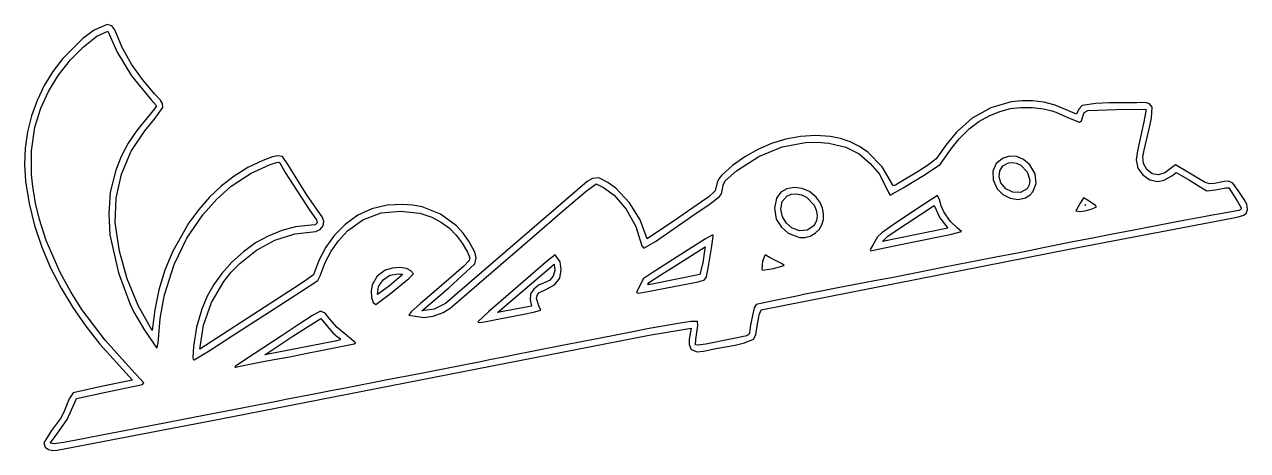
# Model space of a CAD drawing. Extents: x 126.2 to 206.1, y 54.2 to 82.1.
import ezdxf

# ---------------------------------------------------------------- set-up
doc = ezdxf.new("R2010")
doc.units = 0
doc.layers.get('0').update_dxf_attribs({"linetype": 'CONTINUOUS'})

msp = doc.modelspace()

# ---------------------------------------------------------------- linework, layer by layer
at = {"color": 1}
for points in [[(131.595591, 82.101001), (130.750609, 81.72766), (130.007679, 81.181561), (128.69935, 79.866798), (128.041832, 79.013113), (127.476986, 78.095918), (127.008899, 77.1258), (126.641658, 76.113347), (126.37935, 75.069146), (126.226059, 74.003785), (126.185874, 72.927852), (126.262881, 71.851935), (126.483603, 70.377891), (126.837039, 68.936348), (127.312058, 67.531096), (127.897531, 66.165922), (128.582325, 64.844618), (129.35531, 63.570972), (130.205357, 62.348775), (131.121333, 61.181815), (133.250587, 58.8317), (131.298349, 58.443924), (129.359073, 58.000034), (129.108647, 57.602412), (128.935512, 57.164361), (128.767231, 56.722926), (128.531369, 56.31515), (127.963398, 55.539578), (127.456952, 54.722116), (127.538781, 54.449476), (127.756898, 54.284368), (128.041993, 54.220327), (128.324754, 54.250884), (138.911096, 56.275935), (167.015408, 61.767539), (169.753407, 62.238125), (169.621407, 61.512874), (169.627142, 61.151925), (169.768619, 60.824006), (170.157713, 60.688317), (170.564538, 60.719373), (171.378211, 60.905652), (172.632785, 61.120468), (173.249486, 61.266848), (173.829049, 61.512789), (173.978125, 61.790483), (174.035895, 62.100466), (174.145739, 62.726022), (174.20624, 63.102722), (174.344293, 63.421528), (194.692281, 67.43074), (205.446336, 69.491284), (205.887602, 69.629964), (206.051867, 69.776742), (206.126162, 69.998031), (206.080024, 70.34696), (205.90717, 70.648727), (205.522034, 71.241471), (205.15487, 71.717168), (204.892528, 71.841376), (204.591971, 71.820902), (203.974006, 71.690617), (203.661951, 71.677224), (203.359467, 71.754046), (201.427255, 72.913124), (200.717678, 72.402536), (200.316381, 72.267509), (199.895559, 72.337021), (199.533306, 72.603534), (199.326133, 72.994405), (199.272223, 73.442788), (199.369756, 73.881838), (199.697594, 75.276971), (199.839342, 75.978008), (199.901076, 76.687793), (199.724475, 76.90775), (199.465259, 76.987083), (198.894565, 76.965638), (197.101577, 76.96488), (196.207436, 76.931617), (195.325678, 76.793911), (195.093467, 76.54903), (194.949315, 76.237282), (193.548388, 76.821645), (192.815786, 77.012616), (192.061296, 77.102792), (191.364682, 77.110002), (190.675393, 77.032161), (189.347568, 76.640776), (188.135391, 75.967538), (187.096428, 75.051347), (186.407376, 74.202731), (185.779983, 73.309472), (185.210889, 72.86503), (184.593228, 72.489807), (183.354816, 71.736847), (183.107367, 71.578942), (182.995235, 71.540594), (182.92653, 71.632513), (182.248244, 72.786399), (181.307239, 73.740975), (180.75595, 74.120657), (180.160258, 74.423073), (179.527259, 74.639077), (178.864043, 74.759524), (177.885599, 74.831383), (176.912752, 74.77329), (175.955204, 74.594742), (175.022659, 74.305235), (174.124819, 73.914268), (173.271387, 73.431337), (172.472065, 72.865939), (171.736557, 72.22757), (171.566179, 72.007368), (171.464508, 71.753617), (171.330307, 71.217513), (170.915212, 70.824375), (170.432431, 70.497096), (168.664957, 69.268047), (166.8755, 68.07977), (166.421259, 69.309436), (165.739709, 70.437643), (164.837582, 71.38442), (164.305907, 71.764781), (163.721613, 72.069796), (163.315164, 72.029563), (162.967507, 71.822502), (162.340671, 71.276616), (153.702904, 63.845948), (152.973259, 63.474145), (152.164963, 63.353572), (153.917528, 64.867643), (155.617003, 66.435187), (155.706108, 66.821908), (155.617458, 67.204001), (155.238348, 67.916165), (154.864429, 68.445042), (154.424788, 68.919904), (153.383715, 69.684524), (152.185869, 70.163899), (151.550263, 70.282205), (150.90199, 70.311902), (149.883783, 70.270499), (148.892333, 70.040034), (147.966175, 69.622696), (147.14384, 69.020676), (146.453547, 68.318928), (145.881526, 67.519447), (145.424022, 66.647248), (145.077282, 65.727346), (144.474672, 65.278628), (143.838349, 64.869421), (137.637607, 60.859518), (137.896371, 62.421593), (138.418747, 63.91629), (139.207406, 65.284595), (139.702426, 65.902909), (140.26502, 66.467493), (141.342784, 67.327044), (142.552923, 67.984092), (143.859667, 68.401636), (145.227243, 68.542673), (145.513048, 68.677533), (145.704947, 68.929626), (145.760337, 69.233249), (145.636618, 69.522701), (144.657988, 70.905633), (143.763472, 72.342762), (143.424882, 72.916789), (143.043839, 73.451218), (142.716209, 73.513393), (142.393335, 73.438749), (141.757394, 73.204824), (140.791258, 72.743676), (139.88818, 72.179859), (139.049713, 71.524654), (138.277409, 70.789344), (137.57282, 69.98521), (136.937498, 69.123534), (135.880864, 67.272682), (135.370596, 66.02564), (134.977691, 64.736991), (134.700677, 63.418183), (134.538082, 62.080665), (133.610293, 63.712105), (132.899814, 65.448185), (132.405183, 67.25855), (132.124944, 69.112847), (132.17294, 70.730517), (132.520457, 72.309478), (133.151042, 73.799456), (134.04824, 75.150178), (134.670436, 75.881703), (135.222073, 76.659571), (135.214288, 76.926013), (135.079182, 77.148747), (134.704749, 77.534609), (133.901751, 78.487697), (133.184326, 79.509519), (132.573622, 80.597199), (132.090787, 81.747862), (131.8943, 82.005455), (131.595599, 82.101001), (131.595591, 82.101001)], [(190.740058, 73.073503), (191.031174, 73.024488), (191.300011, 72.895991), (191.719072, 72.464072), (191.893696, 71.90479), (191.856985, 71.617089), (191.720335, 71.345191), (191.279909, 71.10029), (190.780112, 71.118729), (190.321941, 71.350633), (190.006396, 71.74613), (189.888127, 72.127358), (189.935523, 72.524092), (190.140172, 72.854653), (190.493664, 73.037364), (190.740058, 73.073503), (190.740058, 73.073503)], [(176.618748, 71.018919), (176.970902, 70.957421), (177.293707, 70.799487), (177.791311, 70.27241), (177.936132, 69.942314), (177.991648, 69.593878), (177.94287, 69.246624), (177.774809, 68.920078), (177.353133, 68.644536), (176.856765, 68.603708), (176.373281, 68.764543), (175.990261, 69.093992), (175.732393, 69.521709), (175.62908, 70.022301), (175.718021, 70.507895), (176.036915, 70.890618), (176.318164, 70.996063), (176.618748, 71.018919), (176.618748, 71.018919)], [(185.650934, 70.247761), (186.011763, 69.456752), (186.536022, 68.762513), (182.270962, 67.899605), (182.622212, 68.244145), (183.024696, 68.529243), (183.850288, 69.07508), (185.650934, 70.247761), (185.650934, 70.247761)], [(195.531658, 70.312432), (195.513613, 70.261575), (195.531658, 70.312432), (195.531658, 70.312432)], [(170.638078, 67.29903), (170.519972, 66.50925), (170.324407, 65.748589), (167.101684, 65.092611), (166.914492, 65.078818), (167.042428, 65.234865), (167.836862, 65.751565), (168.642713, 66.254497), (170.672653, 67.553549), (170.638078, 67.29903), (170.638078, 67.29903)], [(160.809531, 66.397279), (160.85984, 66.010082), (160.748038, 65.63777), (160.500436, 65.34292), (160.143345, 65.188107), (159.784028, 65.031378), (159.470475, 64.789332), (159.265055, 64.468618), (159.230139, 64.075889), (159.329176, 63.677865), (157.102553, 63.242975), (160.802659, 66.41592), (160.809545, 66.397265), (160.809531, 66.397279)], [(150.719592, 65.771189), (150.915143, 65.758113), (150.816962, 65.645075), (150.047182, 64.989704), (149.269648, 64.420696), (149.330674, 64.953362), (149.622542, 65.394909), (150.070951, 65.687442), (150.601601, 65.773063), (150.719592, 65.771087), (150.719592, 65.771189)], [(145.561942, 62.855261), (146.071436, 62.226648), (146.33375, 61.92035), (146.647916, 61.663792), (146.812059, 61.54237), (146.823791, 61.458601), (146.49198, 61.374827), (141.88933, 60.492318), (143.717613, 61.701079), (145.561942, 62.855261), (145.561942, 62.855261)]]:
    msp.add_lwpolyline(points, dxfattribs=at)
at = {"color": 7}
for points in [[(127.875592, 54.696239), (128.202546, 55.136127), (128.98417, 56.258845), (129.452037, 57.317651), (129.595256, 57.625877), (131.394632, 58.023117), (133.891522, 58.550943), (133.99816, 58.650279), (133.180847, 59.517895), (131.460126, 61.439771), (129.946092, 63.454018), (129.208625, 64.605116), (128.516789, 65.880067), (127.59517, 67.95954), (127.165027, 69.34306), (126.915768, 70.41355), (126.84147, 70.825597), (126.729524, 71.508025), (126.649991, 72.278443), (126.651839, 73.84152), (126.869605, 75.370992), (127.263063, 76.618459), (127.756515, 77.721137), (128.389522, 78.754028), (129.201647, 79.792136), (130.054836, 80.645172), (130.914755, 81.327831), (131.645155, 81.669918), (131.981152, 80.868946), (132.243709, 80.279618), (133.190171, 78.734891), (134.458656, 77.169216), (134.819525, 76.78133), (134.679817, 76.570213), (134.21362, 75.998835), (133.527353, 75.170805), (132.963666, 74.332814), (132.512893, 73.468648), (132.165372, 72.562091), (131.78753, 71.132068), (131.691896, 69.710021), (131.755648, 68.332779), (132.327783, 65.852803), (133.081248, 63.842477), (133.314146, 63.327066), (134.031721, 62.088574), (134.84709, 60.924781), (134.915185, 61.256249), (135.054389, 62.870828), (135.291424, 64.189672), (135.340296, 64.419593), (135.964244, 66.386606), (136.804209, 68.123448), (137.84072, 69.639112), (138.764452, 70.660275), (139.695061, 71.518393), (141.00603, 72.374207), (142.191892, 72.913548), (142.667832, 73.066204), (142.801982, 73.098543), (142.869677, 73.048622), (143.224321, 72.411754), (144.827015, 69.917635), (145.271344, 69.314272), (145.327641, 69.110098), (145.185416, 68.987925), (144.705341, 68.948639), (143.906993, 68.850237), (143.01269, 68.608681), (142.109999, 68.25307), (141.286484, 67.812505), (140.501315, 67.22491), (139.729602, 66.537417), (139.079116, 65.814645), (138.556275, 65.093575), (138.133061, 64.330243), (137.781453, 63.480688), (137.424883, 62.295773), (137.23473, 61.037625), (137.186193, 60.314938), (137.213847, 60.183082), (137.278844, 60.149297), (138.2589, 60.749146), (139.751853, 61.718049), (142.805068, 63.693494), (144.298024, 64.65198), (145.369469, 65.355267), (145.522885, 65.654239), (145.834498, 66.51512), (146.222209, 67.269621), (146.705307, 67.949515), (147.303084, 68.586579), (148.302391, 69.318048), (149.496704, 69.778028), (150.762, 69.878491), (152.029394, 69.758498), (152.814276, 69.497122), (153.45121, 69.15008), (153.962934, 68.764048), (154.410829, 68.313623), (154.801132, 67.79157), (155.140079, 67.190654), (155.296337, 66.828077), (155.241399, 66.650032), (154.874259, 66.272548), (153.439664, 65.026955), (152.045791, 63.817096), (151.455266, 63.291771), (151.314562, 63.084515), (152.296955, 62.920824), (152.906904, 63.014579), (153.549009, 63.244891), (154.007242, 63.537868), (154.914244, 64.314558), (155.900775, 65.167674), (159.520828, 68.286351), (161.338548, 69.855187), (162.891741, 71.198723), (163.562578, 71.66527), (164.033588, 71.433384), (164.724165, 70.92002), (165.51108, 70.019623), (166.143813, 68.886434), (166.544024, 67.61351), (166.657192, 67.462039), (167.432595, 67.909387), (168.878453, 68.898476), (169.438312, 69.29124), (170.032485, 69.702578), (170.906965, 70.305617), (171.615288, 70.837542), (171.736094, 71.013681), (171.783982, 71.215707), (171.854712, 71.588716), (171.989119, 71.867408), (172.71748, 72.515803), (174.192946, 73.46543), (175.708116, 74.089634), (177.240917, 74.381779), (178.007031, 74.401257), (178.769275, 74.335231), (179.877847, 74.077964), (180.750441, 73.63237), (181.46953, 73.008318), (182.073053, 72.308192), (182.664289, 71.114437), (182.768071, 70.938147), (183.62766, 71.40354), (184.95437, 72.217867), (186.041288, 72.947148), (186.758227, 73.957217), (187.279751, 74.622565), (187.940278, 75.269736), (188.568627, 75.739536), (189.234159, 76.121364), (189.925914, 76.409806), (190.632929, 76.599449), (191.306904, 76.671378), (192.067265, 76.66339), (192.785048, 76.58318), (193.33129, 76.438444), (193.604399, 76.357415), (194.428212, 76.000616), (195.150232, 75.709289), (195.267041, 75.804696), (195.35409, 76.070917), (195.447893, 76.330906), (195.685584, 76.46069), (197.551173, 76.529873), (199.484017, 76.554906), (199.484017, 76.423418), (199.351107, 75.724825), (199.037767, 74.33126), (198.924884, 73.824722), (198.840494, 73.238202), (198.963959, 72.704891), (199.280911, 72.253907), (199.734236, 71.941827), (200.266819, 71.825228), (200.682919, 71.906384), (201.169518, 72.193559), (201.467268, 72.406775), (201.768648, 72.239849), (202.336626, 71.901129), (203.029783, 71.4765), (203.456342, 71.223666), (204.036809, 71.286525), (204.71277, 71.400495), (204.893076, 71.408292), (205.055936, 71.1724), (205.442504, 70.557153), (205.710813, 70.092304), (205.681332, 69.989507), (205.549144, 69.935948), (204.229479, 69.689839), (203.829581, 69.617641), (203.269723, 69.507789), (202.070027, 69.285429), (201.056951, 69.105348), (199.484017, 68.802247), (198.577581, 68.625054), (197.884423, 68.49274), (197.191266, 68.361292), (195.99157, 68.12762), (194.605255, 67.850086), (192.765722, 67.477615), (191.859284, 67.296572), (191.086147, 67.144426), (189.673174, 66.868873), (188.553457, 66.652566), (187.886958, 66.519036), (187.220462, 66.386377), (186.100745, 66.172469), (184.047934, 65.768042), (182.848239, 65.532491), (181.755184, 65.322456), (181.062026, 65.187774), (180.368869, 65.053134), (179.249155, 64.837956), (178.049459, 64.60192), (177.223002, 64.443181), (176.550772, 64.305931), (175.223509, 64.041455), (174.006081, 63.778717), (173.882671, 63.559411), (173.649598, 62.440941), (173.57064, 61.919931), (173.540571, 61.81741), (173.397182, 61.737203), (172.450879, 61.533422), (170.710358, 61.190601), (170.229654, 61.112158), (170.034656, 61.147937), (170.057967, 61.481185), (170.190808, 62.409281), (170.167246, 62.666426), (169.746693, 62.66445), (169.171705, 62.576247), (167.01225, 62.201829), (165.945857, 61.993712), (163.839723, 61.582492), (162.240129, 61.268427), (161.333694, 61.08873), (159.680777, 60.761047), (159.120922, 60.651384), (158.454423, 60.521805), (157.521326, 60.337683), (156.588229, 60.151179), (155.895074, 60.013904), (155.201916, 59.87805), (154.562076, 59.744057), (153.095782, 59.456856), (152.322646, 59.307547), (151.30957, 59.111145), (150.483113, 58.950002), (149.789955, 58.815396), (149.043477, 58.675332), (148.376981, 58.544432), (147.283924, 58.326889), (146.217527, 58.121271), (145.124472, 57.912559), (143.25828, 57.558511), (142.885041, 57.483076), (142.218543, 57.348896), (141.525385, 57.216243), (140.405671, 57.002183), (138.368766, 56.601007), (137.808908, 56.491274), (136.673285, 56.275278), (135.340288, 56.018563), (132.2744, 55.429113), (131.341303, 55.246101), (130.248248, 55.026941), (129.44845, 54.870686), (128.728634, 54.74151), (128.120495, 54.660182), (127.875583, 54.696123), (127.875592, 54.696239)], [(191.62384, 70.753436), (191.895468, 70.921921), (192.102722, 71.143789), (192.317771, 71.699077), (192.256319, 72.322109), (191.905695, 72.915693), (191.493499, 73.267756), (191.053053, 73.460913), (190.598694, 73.491576), (190.144756, 73.35616), (189.698429, 72.999679), (189.478569, 72.510097), (189.495433, 71.94092), (189.75928, 71.345656), (190.130361, 70.965895), (190.611626, 70.725737), (191.132858, 70.647484), (191.62384, 70.753436), (191.62384, 70.753436)], [(177.536881, 68.255117), (177.872636, 68.434997), (178.13131, 68.684859), (178.310505, 68.989262), (178.407824, 69.332765), (178.420869, 69.699926), (178.347241, 70.075304), (178.184544, 70.44346), (177.930378, 70.788951), (177.496809, 71.174771), (177.021704, 71.376554), (176.49545, 71.44156), (176.023009, 71.351977), (175.627633, 71.116513), (175.332571, 70.743877), (175.217334, 70.076667), (175.32289, 69.363604), (175.664602, 68.833116), (176.104197, 68.436058), (176.83624, 68.16603), (177.185842, 68.16627), (177.53687, 68.255117), (177.536881, 68.255117)], [(181.871425, 67.37232), (183.248136, 67.666466), (184.207892, 67.856058), (186.693646, 68.350576), (187.430836, 68.561441), (187.177567, 68.763396), (186.686002, 69.231298), (186.286586, 69.846495), (186.103237, 70.22881), (185.995397, 70.619318), (185.86273, 70.900245), (185.000886, 70.344301), (183.107437, 69.08916), (182.214469, 68.475592), (181.950583, 68.201749), (181.652362, 67.701075), (181.460754, 67.384823), (181.510802, 67.293829), (181.871425, 67.37232), (181.871425, 67.37232)], [(195.517064, 69.902098), (195.978238, 70.036888), (196.264973, 70.158843), (196.191519, 70.264401), (195.785754, 70.529329), (195.407184, 70.758829), (195.194789, 70.414645), (194.973513, 70.008217), (194.898512, 69.899183), (195.13444, 69.853817), (195.517064, 69.90209), (195.517064, 69.902098)], [(166.825642, 64.607166), (168.638514, 64.959989), (170.211448, 65.268201), (170.629158, 65.386925), (170.762806, 65.595904), (170.903745, 66.279965), (171.091205, 67.461977), (171.201501, 68.216388), (171.209165, 68.303737), (171.131448, 68.310592), (170.70118, 68.077633), (169.803882, 67.506322), (168.843641, 66.893144), (167.203916, 65.853406), (166.630469, 65.447096), (166.193493, 64.561291), (166.319006, 64.525694), (166.825642, 64.607166), (166.825642, 64.607166)], [(156.258037, 62.650855), (157.121437, 62.814818), (158.82767, 63.134745), (159.467508, 63.272433), (159.931543, 63.395708), (159.811573, 63.680619), (159.648824, 64.161809), (159.685404, 64.365319), (159.800764, 64.532894), (160.314132, 64.78964), (160.83587, 65.068146), (161.17487, 65.501658), (161.272379, 66.053478), (161.20233, 66.577667), (160.881751, 67.026443), (160.392172, 66.645607), (156.513191, 63.303585), (155.815106, 62.650415), (155.930108, 62.603174), (156.258046, 62.65098), (156.258037, 62.650855)], [(175.14353, 66.137968), (175.836687, 66.335803), (175.703388, 66.442116), (174.917467, 66.83528), (174.587464, 67.026443), (174.428026, 66.62249), (174.388537, 66.096309), (174.435369, 66.014958), (175.14353, 66.137968), (175.14353, 66.137968)], [(150.11899, 64.507082), (151.300561, 65.4796), (151.602838, 65.776213), (151.443103, 65.986491), (151.145591, 66.141692), (150.72273, 66.19874), (150.240501, 66.156549), (149.764883, 66.014036), (149.249117, 65.621018), (148.909447, 65.070485), (148.842948, 64.650961), (148.873724, 64.229374), (148.983272, 63.904203), (149.153084, 63.773928), (150.11899, 64.507073), (150.11899, 64.507082)], [(140.379018, 59.767837), (141.685354, 60.015882), (142.378512, 60.148416), (143.498226, 60.362318), (144.777903, 60.606971), (145.444399, 60.736559), (147.733461, 61.193886), (147.817132, 61.267391), (147.377243, 61.632993), (146.618737, 62.261714), (146.149263, 62.819974), (145.833669, 63.20193), (145.542807, 63.346996), (145.01784, 63.058449), (144.084746, 62.442903), (142.957477, 61.705044), (141.197923, 60.55347), (139.979121, 59.734619), (139.930549, 59.674634), (140.005791, 59.684694), (140.379029, 59.767837), (140.379018, 59.767837)]]:
    msp.add_lwpolyline(points, dxfattribs=at)

doc.saveas('drawing.dxf')
